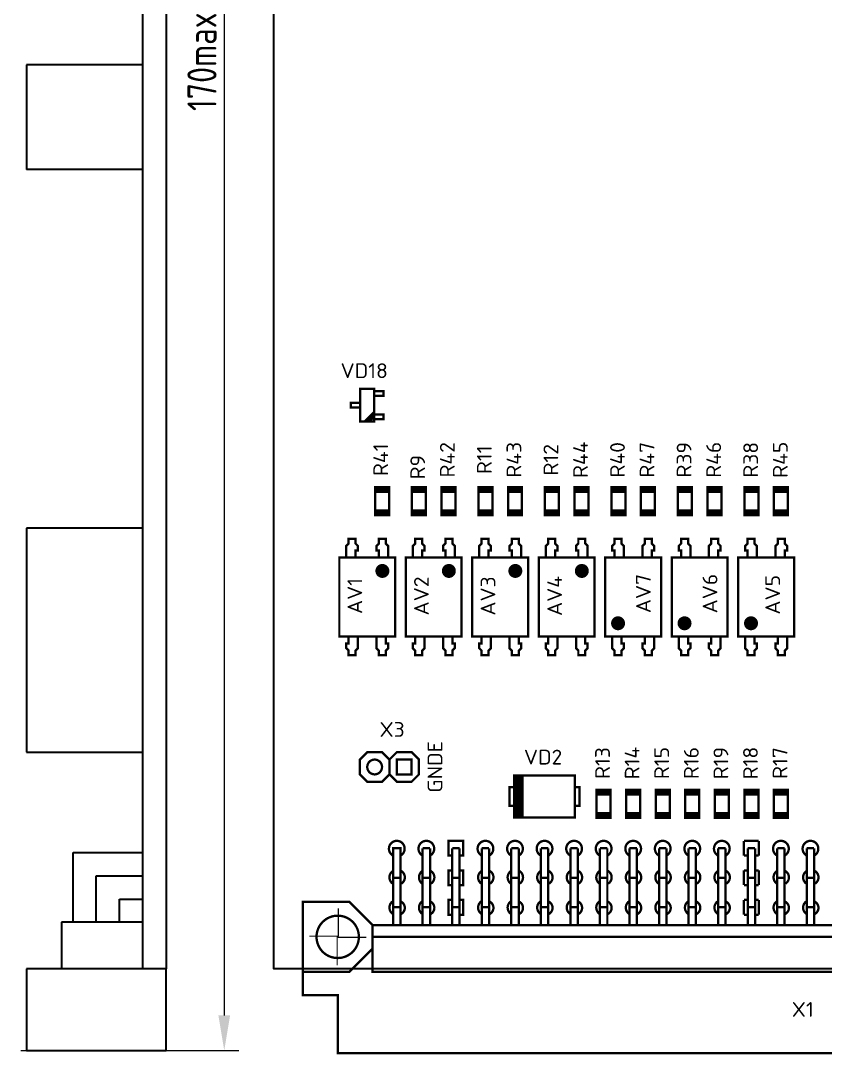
# Model space of a CAD drawing. Header units: millimetres. Extents: x 327 to 592, y -3056 to -2879.
# Drawn here: x 330.5 to 399.7, y -3056.3 to -2967.5 of the extents above; entities that cross this region are included whole.
import ezdxf
from ezdxf.enums import TextEntityAlignment as Align

# ---------------------------------------------------------------- set-up
doc = ezdxf.new("R2010")
doc.units = ezdxf.units.MM
for name, color, linetype, lineweight in [('BOARD', 173, 'Continuous', 35), ('TOP', 7, 'Continuous', 35), ('РАЗМЕРЫ', 7, 'Continuous', 25)]:
    doc.layers.add(name, color=color, linetype=linetype, lineweight=lineweight)
doc.styles.get("Standard").update_dxf_attribs({"font": 'txt.shx'})
doc.styles.add('ГОСТ 2.304', font='CS_Gost2304.shx')
doc.dimstyles.new('ЕСКД', dxfattribs={"dimscale": 0, "dimtxt": 3, "dimasz": 3, "dimexe": 1.25, "dimexo": 0, "dimtad": 1, "dimtoh": 1, "dimdec": 1, "dimrnd": 0.5, "dimtxsty": 'ГОСТ 2.304', "dimcen": 5, "dimadec": 3, "dimazin": 2, "dimtfac": 0.75, "dimtdec": 4, "dimtmove": 1, "dimatfit": 3, "dimfxl": 1, "dimtolj": 1, "dimarcsym": 0})

# ---------------------------------------------------------------- blocks, each defined once
blk = doc.blocks.new('*D30')
at = {"layer": 'Defpoints', "color": 0}
for p in [(330.5, -2886), (330.5, -3056), (348, -3056)]:
    blk.add_point(p, dxfattribs=at)
at = {"layer": 'РАЗМЕРЫ', "color": 0, "lineweight": -2}
for p, q in [((330.5, -2886), (349.25, -2886)), ((348, -2889), (348, -3053)), ((330.5, -3056), (349.25, -3056))]:
    blk.add_line(p, q, dxfattribs=at)
at = {"layer": 'РАЗМЕРЫ', "color": 0}
for points in [[(348.5, -2889), (347.5, -2889), (348, -2886)], [(347.5, -3053), (348.5, -3053), (348, -3056)]]:
    blk.add_solid(points, dxfattribs=at)
at = {"layer": 'РАЗМЕРЫ', "color": 0, "insert": (346.086, -2971), "char_height": 2.5, "attachment_point": 5, "rotation": 90, "style": 'ГОСТ 2.304'}
blk.add_mtext('\\A1;170max', dxfattribs=at)

msp = doc.modelspace()

# ---------------------------------------------------------------- linework, layer by layer
at = {"layer": 'BOARD'}
msp.add_lwpolyline([(343, -3049), (341, -3049), (341, -2889), (343, -2889)], close=True, dxfattribs=at)
msp.add_lwpolyline([(563.444, -2889), (585.503, -2889), (585.503, -3049), (352.253, -3049), (352.253, -2889), (486.784, -2889)], dxfattribs=at)
at = {"layer": 'TOP'}
for p, q in [((341, -2971.275), (331, -2971.275)), ((331, -2971.275), (331, -2980.275)), ((341, -2980.275), (331, -2980.275)), ((341, -3011.09), (331, -3011.09)), ((331, -3011.09), (331, -3030.365)), ((331, -3030.365), (341, -3030.365)), ((335, -3044.971), (335, -3039)), ((335, -3039), (341, -3039)), ((337, -3044.971), (337, -3041)), ((337, -3041), (341, -3041)), ((339, -3044.971), (339, -3043)), ((339, -3043), (341, -3043)), ((341, -3044.971), (334, -3044.971)), ((334, -3044.971), (334, -3049)), ((341, -3049), (331, -3049)), ((331, -3049), (331, -3056)), ((343, -3056), (343, -3049)), ((331, -3056), (343, -3056))]:
    msp.add_line(p, q, dxfattribs=at)
for points, const_width in [([(359.693, -2999.12), (359.693, -3000.32), (358.893, -3000.32), (358.893, -3000.72), (359.693, -3000.72), (359.693, -3001.92), (360.893, -3001.92), (360.893, -2999.12), (359.693, -2999.12)], 0.2), ([(360.893, -2999.72), (361.693, -2999.72), (361.693, -2999.32), (360.893, -2999.32)], 0.2), ([(359.693, -3000.72), (359.693, -3000.32)], 0.2), ([(360.893, -3001.12), (360.093, -3001.92)], 0.2), ([(360.293, -3001.92), (360.893, -3001.32), (361.693, -3001.32), (361.693, -3001.72), (360.893, -3001.72)], 0.2), ([(360.893, -3001.52), (360.493, -3001.92)], 0.2), ([(360.963, -3009.975), (362.163, -3009.975), (362.163, -3007.575), (360.963, -3007.575), (360.963, -3009.975)], 0.2), ([(362.163, -3007.775), (360.963, -3007.775)], 0.2), ([(362.163, -3007.975), (360.963, -3007.975)], 0.2), ([(364.138, -3009.975), (365.338, -3009.975), (365.338, -3007.575), (364.138, -3007.575), (364.138, -3009.975)], 0.2), ([(365.338, -3007.775), (364.138, -3007.775)], 0.2), ([(365.338, -3007.975), (364.138, -3007.975)], 0.2), ([(366.678, -3009.975), (367.878, -3009.975), (367.878, -3007.575), (366.678, -3007.575), (366.678, -3009.975)], 0.2), ([(367.878, -3007.775), (366.678, -3007.775)], 0.2), ([(367.878, -3007.975), (366.678, -3007.975)], 0.2), ([(369.853, -3009.975), (371.053, -3009.975), (371.053, -3007.575), (369.853, -3007.575), (369.853, -3009.975)], 0.2), ([(371.053, -3007.775), (369.853, -3007.775)], 0.2), ([(371.053, -3007.975), (369.853, -3007.975)], 0.2), ([(372.393, -3009.975), (373.593, -3009.975), (373.593, -3007.575), (372.393, -3007.575), (372.393, -3009.975)], 0.2), ([(373.593, -3007.775), (372.393, -3007.775)], 0.2), ([(373.593, -3007.975), (372.393, -3007.975)], 0.2), ([(375.568, -3009.975), (376.768, -3009.975), (376.768, -3007.575), (375.568, -3007.575), (375.568, -3009.975)], 0.2), ([(376.768, -3007.775), (375.568, -3007.775)], 0.2), ([(376.768, -3007.975), (375.568, -3007.975)], 0.2), ([(378.108, -3009.975), (379.308, -3009.975), (379.308, -3007.575), (378.108, -3007.575), (378.108, -3009.975)], 0.2), ([(379.308, -3007.775), (378.108, -3007.775)], 0.2), ([(379.308, -3007.975), (378.108, -3007.975)], 0.2), ([(382.483, -3007.575), (381.283, -3007.575), (381.283, -3009.975), (382.483, -3009.975), (382.483, -3007.575)], 0.2), ([(381.283, -3007.775), (382.483, -3007.775)], 0.2), ([(381.283, -3007.975), (382.483, -3007.975)], 0.2), ([(385.023, -3007.575), (383.823, -3007.575), (383.823, -3009.975), (385.023, -3009.975), (385.023, -3007.575)], 0.2), ([(383.823, -3007.775), (385.023, -3007.775)], 0.2), ([(383.823, -3007.975), (385.023, -3007.975)], 0.2), ([(388.198, -3007.575), (386.998, -3007.575), (386.998, -3009.975), (388.198, -3009.975), (388.198, -3007.575)], 0.2), ([(386.998, -3007.775), (388.198, -3007.775)], 0.2), ([(386.998, -3007.975), (388.198, -3007.975)], 0.2), ([(390.738, -3007.575), (389.538, -3007.575), (389.538, -3009.975), (390.738, -3009.975), (390.738, -3007.575)], 0.2), ([(389.538, -3007.775), (390.738, -3007.775)], 0.2), ([(389.538, -3007.975), (390.738, -3007.975)], 0.2), ([(393.913, -3007.575), (392.713, -3007.575), (392.713, -3009.975), (393.913, -3009.975), (393.913, -3007.575)], 0.2), ([(392.713, -3007.775), (393.913, -3007.775)], 0.2), ([(392.713, -3007.975), (393.913, -3007.975)], 0.2), ([(396.453, -3007.575), (395.253, -3007.575), (395.253, -3009.975), (396.453, -3009.975), (396.453, -3007.575)], 0.2), ([(395.253, -3007.775), (396.453, -3007.775)], 0.2), ([(395.253, -3007.975), (396.453, -3007.975)], 0.2), ([(362.163, -3009.575), (360.963, -3009.575)], 0.2), ([(362.163, -3009.775), (360.963, -3009.775)], 0.2), ([(365.338, -3009.575), (364.138, -3009.575)], 0.2), ([(365.338, -3009.775), (364.138, -3009.775)], 0.2), ([(367.878, -3009.575), (366.678, -3009.575)], 0.2), ([(367.878, -3009.775), (366.678, -3009.775)], 0.2), ([(371.053, -3009.575), (369.853, -3009.575)], 0.2), ([(371.053, -3009.775), (369.853, -3009.775)], 0.2), ([(373.593, -3009.575), (372.393, -3009.575)], 0.2), ([(373.593, -3009.775), (372.393, -3009.775)], 0.2), ([(376.768, -3009.575), (375.568, -3009.575)], 0.2), ([(376.768, -3009.775), (375.568, -3009.775)], 0.2), ([(379.308, -3009.575), (378.108, -3009.575)], 0.2), ([(379.308, -3009.775), (378.108, -3009.775)], 0.2), ([(381.283, -3009.575), (382.483, -3009.575)], 0.2), ([(381.283, -3009.775), (382.483, -3009.775)], 0.2), ([(383.823, -3009.575), (385.023, -3009.575)], 0.2), ([(383.823, -3009.775), (385.023, -3009.775)], 0.2), ([(386.998, -3009.575), (388.198, -3009.575)], 0.2), ([(386.998, -3009.775), (388.198, -3009.775)], 0.2), ([(389.538, -3009.575), (390.738, -3009.575)], 0.2), ([(389.538, -3009.775), (390.738, -3009.775)], 0.2), ([(392.713, -3009.575), (393.913, -3009.575)], 0.2), ([(392.713, -3009.775), (393.913, -3009.775)], 0.2), ([(395.253, -3009.575), (396.453, -3009.575)], 0.2), ([(395.253, -3009.775), (396.453, -3009.775)], 0.2), ([(358.493, -3013.63), (358.493, -3012.63), (358.693, -3012.43), (358.693, -3012.03), (359.293, -3012.03), (359.293, -3012.43), (359.493, -3012.63), (359.493, -3013.03), (359.293, -3013.03), (359.293, -3013.63)], 0.2), ([(362.093, -3013.63), (362.093, -3012.63), (361.893, -3012.43), (361.893, -3012.03), (361.293, -3012.03), (361.293, -3012.43), (361.093, -3012.63), (361.093, -3013.03), (361.293, -3013.03), (361.293, -3013.63)], 0.2), ([(364.208, -3013.63), (364.208, -3012.63), (364.408, -3012.43), (364.408, -3012.03), (365.008, -3012.03), (365.008, -3012.43), (365.208, -3012.63), (365.208, -3013.03), (365.008, -3013.03), (365.008, -3013.63)], 0.2), ([(367.808, -3013.63), (367.808, -3012.63), (367.608, -3012.43), (367.608, -3012.03), (367.008, -3012.03), (367.008, -3012.43), (366.808, -3012.63), (366.808, -3013.03), (367.008, -3013.03), (367.008, -3013.63)], 0.2), ([(369.923, -3013.63), (369.923, -3012.63), (370.123, -3012.43), (370.123, -3012.03), (370.723, -3012.03), (370.723, -3012.43), (370.923, -3012.63), (370.923, -3013.03), (370.723, -3013.03), (370.723, -3013.63)], 0.2), ([(373.523, -3013.63), (373.523, -3012.63), (373.323, -3012.43), (373.323, -3012.03), (372.723, -3012.03), (372.723, -3012.43), (372.523, -3012.63), (372.523, -3013.03), (372.723, -3013.03), (372.723, -3013.63)], 0.2), ([(375.638, -3013.63), (375.638, -3012.63), (375.838, -3012.43), (375.838, -3012.03), (376.438, -3012.03), (376.438, -3012.43), (376.638, -3012.63), (376.638, -3013.03), (376.438, -3013.03), (376.438, -3013.63)], 0.2), ([(379.238, -3013.63), (379.238, -3012.63), (379.038, -3012.43), (379.038, -3012.03), (378.438, -3012.03), (378.438, -3012.43), (378.238, -3012.63), (378.238, -3013.03), (378.438, -3013.03), (378.438, -3013.63)], 0.2), ([(382.353, -3013.63), (382.353, -3012.63), (382.153, -3012.43), (382.153, -3012.03), (381.553, -3012.03), (381.553, -3012.43), (381.353, -3012.63), (381.353, -3013.03), (381.553, -3013.03), (381.553, -3013.63)], 0.2), ([(383.953, -3013.63), (383.953, -3012.63), (384.153, -3012.43), (384.153, -3012.03), (384.753, -3012.03), (384.753, -3012.43), (384.953, -3012.63), (384.953, -3013.03), (384.753, -3013.03), (384.753, -3013.63)], 0.2), ([(388.068, -3013.63), (388.068, -3012.63), (387.868, -3012.43), (387.868, -3012.03), (387.268, -3012.03), (387.268, -3012.43), (387.068, -3012.63), (387.068, -3013.03), (387.268, -3013.03), (387.268, -3013.63)], 0.2), ([(389.668, -3013.63), (389.668, -3012.63), (389.868, -3012.43), (389.868, -3012.03), (390.468, -3012.03), (390.468, -3012.43), (390.668, -3012.63), (390.668, -3013.03), (390.468, -3013.03), (390.468, -3013.63)], 0.2), ([(393.783, -3013.63), (393.783, -3012.63), (393.583, -3012.43), (393.583, -3012.03), (392.983, -3012.03), (392.983, -3012.43), (392.783, -3012.63), (392.783, -3013.03), (392.983, -3013.03), (392.983, -3013.63)], 0.2), ([(395.383, -3013.63), (395.383, -3012.63), (395.583, -3012.43), (395.583, -3012.03), (396.183, -3012.03), (396.183, -3012.43), (396.383, -3012.63), (396.383, -3013.03), (396.183, -3013.03), (396.183, -3013.63)], 0.2), ([(362.693, -3020.43), (357.893, -3020.43), (357.893, -3013.63), (362.693, -3013.63), (362.693, -3020.43)], 0.2), ([(368.408, -3020.43), (363.608, -3020.43), (363.608, -3013.63), (368.408, -3013.63), (368.408, -3020.43)], 0.2), ([(374.123, -3020.43), (369.323, -3020.43), (369.323, -3013.63), (374.123, -3013.63), (374.123, -3020.43)], 0.2), ([(379.838, -3020.43), (375.038, -3020.43), (375.038, -3013.63), (379.838, -3013.63), (379.838, -3020.43)], 0.2), ([(380.753, -3013.63), (385.553, -3013.63), (385.553, -3020.43), (380.753, -3020.43), (380.753, -3013.63)], 0.2), ([(386.468, -3013.63), (391.268, -3013.63), (391.268, -3020.43), (386.468, -3020.43), (386.468, -3013.63)], 0.2), ([(392.183, -3013.63), (396.983, -3013.63), (396.983, -3020.43), (392.183, -3020.43), (392.183, -3013.63)], 0.2), ([(359.493, -3020.43), (359.493, -3021.43), (359.293, -3021.63), (359.293, -3022.03), (358.693, -3022.03), (358.693, -3021.63), (358.493, -3021.43), (358.493, -3021.03), (358.693, -3021.03), (358.693, -3020.43)], 0.2), ([(361.093, -3020.43), (361.093, -3021.43), (361.293, -3021.63), (361.293, -3022.03), (361.893, -3022.03), (361.893, -3021.63), (362.093, -3021.43), (362.093, -3021.03), (361.893, -3021.03), (361.893, -3020.43)], 0.2), ([(365.208, -3020.43), (365.208, -3021.43), (365.008, -3021.63), (365.008, -3022.03), (364.408, -3022.03), (364.408, -3021.63), (364.208, -3021.43), (364.208, -3021.03), (364.408, -3021.03), (364.408, -3020.43)], 0.2), ([(366.808, -3020.43), (366.808, -3021.43), (367.008, -3021.63), (367.008, -3022.03), (367.608, -3022.03), (367.608, -3021.63), (367.808, -3021.43), (367.808, -3021.03), (367.608, -3021.03), (367.608, -3020.43)], 0.2), ([(370.923, -3020.43), (370.923, -3021.43), (370.723, -3021.63), (370.723, -3022.03), (370.123, -3022.03), (370.123, -3021.63), (369.923, -3021.43), (369.923, -3021.03), (370.123, -3021.03), (370.123, -3020.43)], 0.2), ([(372.523, -3020.43), (372.523, -3021.43), (372.723, -3021.63), (372.723, -3022.03), (373.323, -3022.03), (373.323, -3021.63), (373.523, -3021.43), (373.523, -3021.03), (373.323, -3021.03), (373.323, -3020.43)], 0.2), ([(376.638, -3020.43), (376.638, -3021.43), (376.438, -3021.63), (376.438, -3022.03), (375.838, -3022.03), (375.838, -3021.63), (375.638, -3021.43), (375.638, -3021.03), (375.838, -3021.03), (375.838, -3020.43)], 0.2), ([(378.238, -3020.43), (378.238, -3021.43), (378.438, -3021.63), (378.438, -3022.03), (379.038, -3022.03), (379.038, -3021.63), (379.238, -3021.43), (379.238, -3021.03), (379.038, -3021.03), (379.038, -3020.43)], 0.2), ([(381.353, -3020.43), (381.353, -3021.43), (381.553, -3021.63), (381.553, -3022.03), (382.153, -3022.03), (382.153, -3021.63), (382.353, -3021.43), (382.353, -3021.03), (382.153, -3021.03), (382.153, -3020.43)], 0.2), ([(384.953, -3020.43), (384.953, -3021.43), (384.753, -3021.63), (384.753, -3022.03), (384.153, -3022.03), (384.153, -3021.63), (383.953, -3021.43), (383.953, -3021.03), (384.153, -3021.03), (384.153, -3020.43)], 0.2), ([(387.068, -3020.43), (387.068, -3021.43), (387.268, -3021.63), (387.268, -3022.03), (387.868, -3022.03), (387.868, -3021.63), (388.068, -3021.43), (388.068, -3021.03), (387.868, -3021.03), (387.868, -3020.43)], 0.2), ([(390.668, -3020.43), (390.668, -3021.43), (390.468, -3021.63), (390.468, -3022.03), (389.868, -3022.03), (389.868, -3021.63), (389.668, -3021.43), (389.668, -3021.03), (389.868, -3021.03), (389.868, -3020.43)], 0.2), ([(392.783, -3020.43), (392.783, -3021.43), (392.983, -3021.63), (392.983, -3022.03), (393.583, -3022.03), (393.583, -3021.63), (393.783, -3021.43), (393.783, -3021.03), (393.583, -3021.03), (393.583, -3020.43)], 0.2), ([(396.383, -3020.43), (396.383, -3021.43), (396.183, -3021.63), (396.183, -3022.03), (395.583, -3022.03), (395.583, -3021.63), (395.383, -3021.43), (395.383, -3021.03), (395.583, -3021.03), (395.583, -3020.43)], 0.2), ([(362.833, -3030.365), (362.198, -3031), (361.563, -3030.365), (360.293, -3030.365), (359.658, -3031), (359.658, -3032.27), (360.293, -3032.905), (361.563, -3032.905), (362.198, -3032.27), (362.833, -3032.905), (364.103, -3032.905), (364.738, -3032.27), (364.738, -3031), (364.103, -3030.365), (362.833, -3030.365)], 0.2), ([(362.198, -3032.27), (362.198, -3031)], 0.2), ([(364.103, -3032.27), (362.833, -3032.27), (362.833, -3031), (364.103, -3031), (364.103, -3032.27)], 0.2), ([(372.933, -3035.977), (372.933, -3032.373), (378.133, -3032.373), (378.133, -3035.977), (372.933, -3035.977)], 0.2), ([(373.033, -3035.977), (373.033, -3032.373)], 0.2), ([(373.133, -3035.977), (373.133, -3032.373)], 0.2), ([(373.233, -3035.977), (373.233, -3032.373)], 0.2), ([(373.333, -3035.977), (373.333, -3032.373)], 0.2), ([(373.433, -3035.977), (373.433, -3032.373)], 0.2), ([(373.533, -3035.977), (373.533, -3032.373)], 0.2), ([(373.633, -3035.977), (373.633, -3032.373)], 0.2), ([(372.933, -3033.375), (372.533, -3033.375), (372.533, -3034.975), (373.133, -3034.975)], 0.2), ([(378.133, -3033.375), (378.533, -3033.375), (378.533, -3034.975), (378.133, -3034.975)], 0.2), ([(380.013, -3036.01), (381.213, -3036.01), (381.213, -3033.61), (380.013, -3033.61), (380.013, -3036.01)], 0.2), ([(381.213, -3033.81), (380.013, -3033.81)], 0.2), ([(381.213, -3034.01), (380.013, -3034.01)], 0.2), ([(382.553, -3036.01), (383.753, -3036.01), (383.753, -3033.61), (382.553, -3033.61), (382.553, -3036.01)], 0.2), ([(383.753, -3033.81), (382.553, -3033.81)], 0.2), ([(383.753, -3034.01), (382.553, -3034.01)], 0.2), ([(385.093, -3036.01), (386.293, -3036.01), (386.293, -3033.61), (385.093, -3033.61), (385.093, -3036.01)], 0.2), ([(386.293, -3033.81), (385.093, -3033.81)], 0.2), ([(386.293, -3034.01), (385.093, -3034.01)], 0.2), ([(387.633, -3036.01), (388.833, -3036.01), (388.833, -3033.61), (387.633, -3033.61), (387.633, -3036.01)], 0.2), ([(388.833, -3033.81), (387.633, -3033.81)], 0.2), ([(388.833, -3034.01), (387.633, -3034.01)], 0.2), ([(391.373, -3033.61), (390.173, -3033.61), (390.173, -3036.01), (391.373, -3036.01), (391.373, -3033.61)], 0.2), ([(390.173, -3033.81), (391.373, -3033.81)], 0.2), ([(390.173, -3034.01), (391.373, -3034.01)], 0.2), ([(393.913, -3033.61), (392.713, -3033.61), (392.713, -3036.01), (393.913, -3036.01), (393.913, -3033.61)], 0.2), ([(392.713, -3033.81), (393.913, -3033.81)], 0.2), ([(392.713, -3034.01), (393.913, -3034.01)], 0.2), ([(396.453, -3033.61), (395.253, -3033.61), (395.253, -3036.01), (396.453, -3036.01), (396.453, -3033.61)], 0.2), ([(395.253, -3033.81), (396.453, -3033.81)], 0.2), ([(395.253, -3034.01), (396.453, -3034.01)], 0.2), ([(381.213, -3035.61), (380.013, -3035.61)], 0.2), ([(381.213, -3035.81), (380.013, -3035.81)], 0.2), ([(383.753, -3035.61), (382.553, -3035.61)], 0.2), ([(383.753, -3035.81), (382.553, -3035.81)], 0.2), ([(386.293, -3035.61), (385.093, -3035.61)], 0.2), ([(386.293, -3035.81), (385.093, -3035.81)], 0.2), ([(388.833, -3035.61), (387.633, -3035.61)], 0.2), ([(388.833, -3035.81), (387.633, -3035.81)], 0.2), ([(390.173, -3035.61), (391.373, -3035.61)], 0.2), ([(390.173, -3035.81), (391.373, -3035.81)], 0.2), ([(392.713, -3035.61), (393.913, -3035.61)], 0.2), ([(392.713, -3035.81), (393.913, -3035.81)], 0.2), ([(395.253, -3035.61), (396.453, -3035.61)], 0.2), ([(395.253, -3035.81), (396.453, -3035.81)], 0.2), ([(367.595, -3039.255), (367.278, -3039.255), (367.278, -3037.985), (368.548, -3037.985), (368.548, -3039.255), (368.231, -3039.255)], 0.2), ([(392.678, -3037.985), (393.948, -3037.985)], 0.2), ([(392.678, -3039.255), (392.678, -3037.985)], 0.2), ([(393.948, -3037.985), (393.948, -3039.255)], 0.2), ([(362.515, -3045.287), (362.515, -3038.62), (363.151, -3038.62), (363.151, -3045.287)], 0.2), ([(365.055, -3045.287), (365.055, -3038.62)], 0.2), ([(365.055, -3038.62), (365.691, -3038.62)], 0.2), ([(365.691, -3038.62), (365.691, -3045.287)], 0.2), ([(367.595, -3045.287), (367.595, -3038.62)], 0.2), ([(367.595, -3038.62), (368.231, -3038.62)], 0.2), ([(368.231, -3038.62), (368.231, -3045.287)], 0.2), ([(370.135, -3045.287), (370.135, -3038.62)], 0.2), ([(370.135, -3038.62), (370.771, -3038.62)], 0.2), ([(370.771, -3038.62), (370.771, -3045.287)], 0.2), ([(372.675, -3045.287), (372.675, -3038.62)], 0.2), ([(372.675, -3038.62), (373.311, -3038.62)], 0.2), ([(373.311, -3038.62), (373.311, -3045.287)], 0.2), ([(375.215, -3045.287), (375.215, -3038.62)], 0.2), ([(375.215, -3038.62), (375.851, -3038.62)], 0.2), ([(375.851, -3038.62), (375.851, -3045.287)], 0.2), ([(377.755, -3045.287), (377.755, -3038.62)], 0.2), ([(377.755, -3038.62), (378.391, -3038.62)], 0.2), ([(378.391, -3038.62), (378.391, -3045.287)], 0.2), ([(380.295, -3045.287), (380.295, -3038.62)], 0.2), ([(380.295, -3038.62), (380.931, -3038.62)], 0.2), ([(380.931, -3038.62), (380.931, -3045.287)], 0.2), ([(382.835, -3045.287), (382.835, -3038.62)], 0.2), ([(382.835, -3038.62), (383.471, -3038.62)], 0.2), ([(383.471, -3038.62), (383.471, -3045.287)], 0.2), ([(385.375, -3045.287), (385.375, -3038.62)], 0.2), ([(385.375, -3038.62), (386.011, -3038.62)], 0.2), ([(386.011, -3038.62), (386.011, -3045.287)], 0.2), ([(387.915, -3045.287), (387.915, -3038.62)], 0.2), ([(387.915, -3038.62), (388.551, -3038.62)], 0.2), ([(388.551, -3038.62), (388.551, -3045.287)], 0.2), ([(390.455, -3045.287), (390.455, -3038.62)], 0.2), ([(390.455, -3038.62), (391.091, -3038.62)], 0.2), ([(391.091, -3038.62), (391.091, -3045.287)], 0.2), ([(392.995, -3039.255), (392.678, -3039.255)], 0.2), ([(392.995, -3045.287), (392.995, -3038.62)], 0.2), ([(392.995, -3038.62), (393.631, -3038.62)], 0.2), ([(393.631, -3038.62), (393.631, -3045.287)], 0.2), ([(393.948, -3039.255), (393.631, -3039.255)], 0.2), ([(395.535, -3045.287), (395.535, -3038.62)], 0.2), ([(395.535, -3038.62), (396.171, -3038.62)], 0.2), ([(396.171, -3038.62), (396.171, -3045.287)], 0.2), ([(398.075, -3045.287), (398.075, -3038.62)], 0.2), ([(398.075, -3038.62), (398.711, -3038.62)], 0.2), ([(398.711, -3038.62), (398.711, -3045.287)], 0.2), ([(362.515, -3041.16), (363.151, -3041.16)], 0.2), ([(365.055, -3041.16), (365.691, -3041.16)], 0.2), ([(367.595, -3041.795), (367.278, -3041.795), (367.278, -3040.525), (367.595, -3040.525)], 0.2), ([(367.595, -3041.16), (368.231, -3041.16)], 0.2), ([(368.231, -3040.525), (368.548, -3040.525), (368.548, -3041.795), (368.231, -3041.795)], 0.2), ([(370.135, -3041.16), (370.771, -3041.16)], 0.2), ([(372.675, -3041.16), (373.311, -3041.16)], 0.2), ([(375.215, -3041.16), (375.851, -3041.16)], 0.2), ([(377.755, -3041.16), (378.391, -3041.16)], 0.2), ([(380.295, -3041.16), (380.931, -3041.16)], 0.2), ([(382.835, -3041.16), (383.471, -3041.16)], 0.2), ([(385.375, -3041.16), (386.011, -3041.16)], 0.2), ([(387.915, -3041.16), (388.551, -3041.16)], 0.2), ([(390.455, -3041.16), (391.091, -3041.16)], 0.2), ([(392.678, -3040.525), (392.995, -3040.525)], 0.2), ([(392.678, -3041.795), (392.678, -3040.525)], 0.2), ([(392.995, -3041.16), (393.631, -3041.16)], 0.2), ([(393.631, -3040.525), (393.948, -3040.525)], 0.2), ([(393.948, -3040.525), (393.948, -3041.795)], 0.2), ([(395.535, -3041.16), (396.171, -3041.16)], 0.2), ([(398.075, -3041.16), (398.711, -3041.16)], 0.2), ([(392.995, -3041.795), (392.678, -3041.795)], 0.2), ([(393.948, -3041.795), (393.631, -3041.795)], 0.2), ([(442.753, -3056.24), (357.753, -3056.24), (357.753, -3051.24), (354.753, -3051.24), (354.753, -3043.24), (358.753, -3043.24), (360.753, -3045.24), (443.753, -3045.24), (445.753, -3043.24), (449.753, -3043.24), (449.753, -3051.24), (446.753, -3051.24), (446.753, -3056.24), (442.753, -3056.24)], 0.2), ([(357.803, -3043.775), (357.803, -3046.175), (357.753, -3046.225), (357.753, -3046.24), (357.718, -3046.275), (357.703, -3046.275), (357.703, -3048.675)], 0.1), ([(362.515, -3043.7), (363.151, -3043.7)], 0.2), ([(365.055, -3043.7), (365.691, -3043.7)], 0.2), ([(367.595, -3044.335), (367.278, -3044.335), (367.278, -3043.065), (367.595, -3043.065)], 0.2), ([(367.595, -3043.7), (368.231, -3043.7)], 0.2), ([(368.231, -3043.065), (368.548, -3043.065), (368.548, -3044.335), (368.231, -3044.335)], 0.2), ([(370.135, -3043.7), (370.771, -3043.7)], 0.2), ([(372.675, -3043.7), (373.311, -3043.7)], 0.2), ([(375.215, -3043.7), (375.851, -3043.7)], 0.2), ([(377.755, -3043.7), (378.391, -3043.7)], 0.2), ([(380.295, -3043.7), (380.931, -3043.7)], 0.2), ([(382.835, -3043.7), (383.471, -3043.7)], 0.2), ([(385.375, -3043.7), (386.011, -3043.7)], 0.2), ([(387.915, -3043.7), (388.551, -3043.7)], 0.2), ([(390.455, -3043.7), (391.091, -3043.7)], 0.2), ([(392.678, -3043.065), (392.995, -3043.065)], 0.2), ([(392.678, -3044.335), (392.678, -3043.065)], 0.2), ([(392.995, -3043.7), (393.631, -3043.7)], 0.2), ([(393.631, -3043.065), (393.948, -3043.065)], 0.2), ([(393.948, -3043.065), (393.948, -3044.335)], 0.2), ([(395.535, -3043.7), (396.171, -3043.7)], 0.2), ([(398.075, -3043.7), (398.711, -3043.7)], 0.2), ([(392.995, -3044.335), (392.678, -3044.335)], 0.2), ([(393.948, -3044.335), (393.631, -3044.335)], 0.2), ([(360.753, -3046.24), (443.753, -3046.24), (443.753, -3049.24), (360.753, -3049.24), (360.753, -3045.24)], 0.2), ([(355.303, -3046.175), (357.703, -3046.175), (357.753, -3046.225), (357.753, -3046.24), (357.788, -3046.275), (360.203, -3046.275)], 0.1), ([(360.753, -3047.24), (358.753, -3049.24), (354.753, -3049.24)], 0.2)]:
    msp.add_lwpolyline(points, dxfattribs=dict(at, const_width=const_width))
for points, const_width in [([(361.593, -3014.48, 1), (361.593, -3015.08, 1), (361.593, -3014.48)], 0.6), ([(367.308, -3014.48, 1), (367.308, -3015.08, 1), (367.308, -3014.48)], 0.6), ([(373.023, -3014.48, 1), (373.023, -3015.08, 1), (373.023, -3014.48)], 0.6), ([(378.738, -3014.48, 1), (378.738, -3015.08, 1), (378.738, -3014.48)], 0.6), ([(381.853, -3018.98, 1), (381.853, -3019.58, 1), (381.853, -3018.98)], 0.6), ([(387.568, -3018.98, 1), (387.568, -3019.58, 1), (387.568, -3018.98)], 0.6), ([(393.283, -3018.98, 1), (393.283, -3019.58, 1), (393.283, -3018.98)], 0.6), ([(360.928, -3031, 1), (360.928, -3032.27, 1), (360.928, -3031)], 0.2), ([(362.515, -3039.255, -3.994451), (363.151, -3039.255)], 0.2), ([(365.055, -3039.255, -3.994451), (365.691, -3039.255)], 0.2), ([(370.135, -3039.255, -3.994451), (370.771, -3039.255)], 0.2), ([(372.675, -3039.255, -3.994451), (373.311, -3039.255)], 0.2), ([(375.215, -3039.255, -3.994451), (375.851, -3039.255)], 0.2), ([(377.755, -3039.255, -3.994451), (378.391, -3039.255)], 0.2), ([(380.295, -3039.255, -3.994451), (380.931, -3039.255)], 0.2), ([(382.835, -3039.255, -3.994451), (383.471, -3039.255)], 0.2), ([(385.375, -3039.255, -3.994451), (386.011, -3039.255)], 0.2), ([(387.915, -3039.255, -3.994451), (388.551, -3039.255)], 0.2), ([(390.455, -3039.255, -3.994451), (391.091, -3039.255)], 0.2), ([(395.535, -3039.255, -3.994451), (396.171, -3039.255)], 0.2), ([(398.075, -3039.255, -3.994451), (398.711, -3039.255)], 0.2), ([(362.503, -3041.675, -0.548946), (362.503, -3040.575)], 0.2), ([(363.229, -3041.659, 0.566199), (363.203, -3040.575)], 0.2), ([(365.043, -3041.675, -0.548946), (365.043, -3040.575)], 0.2), ([(365.769, -3041.659, 0.566199), (365.743, -3040.575)], 0.2), ([(370.123, -3041.675, -0.548946), (370.123, -3040.575)], 0.2), ([(370.849, -3041.659, 0.566199), (370.823, -3040.575)], 0.2), ([(372.663, -3041.675, -0.548946), (372.663, -3040.575)], 0.2), ([(373.389, -3041.659, 0.566199), (373.363, -3040.575)], 0.2), ([(375.203, -3041.675, -0.548946), (375.203, -3040.575)], 0.2), ([(375.929, -3041.659, 0.566199), (375.903, -3040.575)], 0.2), ([(377.743, -3041.675, -0.548946), (377.743, -3040.575)], 0.2), ([(378.469, -3041.659, 0.566199), (378.443, -3040.575)], 0.2), ([(380.283, -3041.675, -0.548946), (380.283, -3040.575)], 0.2), ([(381.009, -3041.659, 0.566199), (380.983, -3040.575)], 0.2), ([(382.823, -3041.675, -0.548946), (382.823, -3040.575)], 0.2), ([(383.549, -3041.659, 0.566199), (383.523, -3040.575)], 0.2), ([(385.363, -3041.675, -0.548946), (385.363, -3040.575)], 0.2), ([(386.089, -3041.659, 0.566199), (386.063, -3040.575)], 0.2), ([(387.903, -3041.675, -0.548946), (387.903, -3040.575)], 0.2), ([(388.629, -3041.659, 0.566199), (388.603, -3040.575)], 0.2), ([(390.443, -3041.675, -0.548946), (390.443, -3040.575)], 0.2), ([(391.169, -3041.659, 0.566199), (391.143, -3040.575)], 0.2), ([(395.523, -3041.675, -0.548946), (395.523, -3040.575)], 0.2), ([(396.249, -3041.659, 0.566199), (396.223, -3040.575)], 0.2), ([(398.063, -3041.675, -0.548946), (398.063, -3040.575)], 0.2), ([(398.789, -3041.659, 0.566199), (398.763, -3040.575)], 0.2), ([(362.503, -3044.275, -0.548946), (362.503, -3043.175)], 0.2), ([(363.203, -3044.275, 0.663793), (363.103, -3043.175)], 0.2), ([(365.043, -3044.275, -0.548946), (365.043, -3043.175)], 0.2), ([(365.743, -3044.275, 0.663793), (365.643, -3043.175)], 0.2), ([(370.123, -3044.275, -0.548946), (370.123, -3043.175)], 0.2), ([(370.823, -3044.275, 0.663793), (370.723, -3043.175)], 0.2), ([(372.663, -3044.275, -0.548946), (372.663, -3043.175)], 0.2), ([(373.363, -3044.275, 0.663793), (373.263, -3043.175)], 0.2), ([(375.203, -3044.275, -0.548946), (375.203, -3043.175)], 0.2), ([(375.903, -3044.275, 0.663793), (375.803, -3043.175)], 0.2), ([(377.743, -3044.275, -0.548946), (377.743, -3043.175)], 0.2), ([(378.443, -3044.275, 0.663793), (378.343, -3043.175)], 0.2), ([(380.283, -3044.275, -0.548946), (380.283, -3043.175)], 0.2), ([(380.983, -3044.275, 0.663793), (380.883, -3043.175)], 0.2), ([(382.823, -3044.275, -0.548946), (382.823, -3043.175)], 0.2), ([(383.523, -3044.275, 0.663793), (383.423, -3043.175)], 0.2), ([(385.363, -3044.275, -0.548946), (385.363, -3043.175)], 0.2), ([(386.063, -3044.275, 0.663793), (385.963, -3043.175)], 0.2), ([(387.903, -3044.275, -0.548946), (387.903, -3043.175)], 0.2), ([(388.603, -3044.275, 0.663793), (388.503, -3043.175)], 0.2), ([(390.443, -3044.275, -0.548946), (390.443, -3043.175)], 0.2), ([(391.143, -3044.275, 0.663793), (391.043, -3043.175)], 0.2), ([(395.523, -3044.275, -0.548946), (395.523, -3043.175)], 0.2), ([(396.223, -3044.275, 0.663793), (396.123, -3043.175)], 0.2), ([(398.063, -3044.275, -0.548946), (398.063, -3043.175)], 0.2), ([(398.763, -3044.275, 0.663793), (398.663, -3043.175)], 0.2), ([(357.753, -3044.419, 1), (357.753, -3048.061, 1), (357.753, -3044.419)], 0.2)]:
    msp.add_lwpolyline(points, format="xyb", dxfattribs=dict(at, const_width=const_width))

# ---------------------------------------------------------------- texts
at = {"layer": 'TOP', "width": 1.019685}
for s, p in [('VD18', (360.033, -2998.2)), ('X3', (362.432, -3029.045)), ('VD2', (375.409, -3031.422)), ('X1', (397.732, -3053.115))]:
    msp.add_text(s, height=1.27, dxfattribs=at).set_placement(p, align=Align.CENTER)
for s, p in [('R42', (367.812, -3005.222)), ('R43', (373.536, -3005.222)), ('R44', (379.26, -3005.222)), ('R40', (382.44, -3005.222)), ('R46', (390.708, -3005.222)), ('R45', (396.432, -3005.222)), ('R41', (362.088, -3005.222)), ('R11', (370.992, -3005.222)), ('R12', (376.716, -3005.222)), ('R47', (384.984, -3005.222)), ('R39', (388.164, -3005.222)), ('R38', (393.888, -3005.222)), ('R9', (365.268, -3005.858)), ('AV2', (365.586, -3016.933)), ('AV4', (377.034, -3016.933)), ('AV7', (384.666, -3016.725)), ('AV6', (390.39, -3016.725)), ('AV5', (395.783, -3016.83)), ('AV1', (359.862, -3016.933)), ('AV3', (371.31, -3016.933)), ('R13', (381.153, -3031.298)), ('R14', (383.697, -3031.298)), ('R15', (386.241, -3031.298)), ('R16', (388.785, -3031.298)), ('R19', (391.329, -3031.298)), ('R18', (393.873, -3031.298)), ('R17', (396.417, -3031.298))]:
    msp.add_text(s, height=1.27, rotation=90, dxfattribs=at).set_placement(p, align=Align.CENTER)
msp.add_text('GNDE', height=1.27, rotation=90, dxfattribs=at).set_placement((366.747, -3033.845))

# ---------------------------------------------------------------- dimensions: what is measured, and where the dimension line sits
at = {"layer": 'РАЗМЕРЫ'}
dim = msp.add_linear_dim(base=(348, -3056), p1=(330.5, -2886), p2=(330.5, -3056), angle=90, text='<>max', dimstyle='ЕСКД', override={"dimscale": 1, "dimtxt": 2.5, "dimasz": 3, "dimlfac": 1, "dimtxsty": 'ГОСТ 2.304', "dimsah": 1, "dimtolj": 1}, dxfattribs=at)
dim.commit()
dim.dimension.update_dxf_attribs({"geometry": '*D30', "text_midpoint": (346.086, -2971)})

doc.saveas('drawing.dxf')
